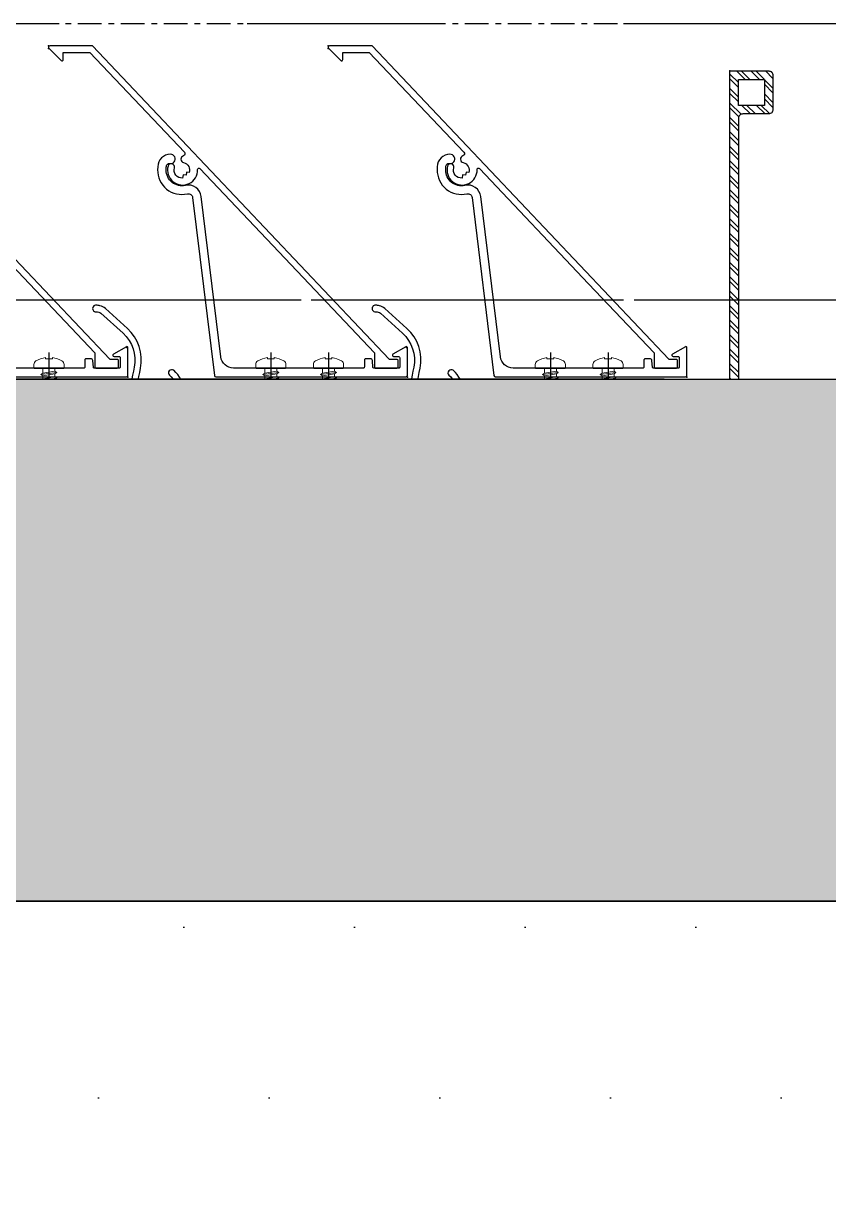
# Model space of a CAD drawing. Header units: millimetres. Extents: x -4391136 to -1798569, y -886572 to -291056.
# Drawn here: x -2457864.7 to -2457677.6, y -383485.6 to -383210.9 of the extents above; entities that cross this region are included whole.
import ezdxf
from ezdxf.enums import TextEntityAlignment as Align

# ---------------------------------------------------------------- set-up
doc = ezdxf.new("R2010")
doc.units = ezdxf.units.MM
for name, pattern in [('CENTER', [50.8, 31.75, -6.35, 6.35, -6.35]), ('HIDDEN', [0.375, 0.25, -0.125]), ('TA_GL_000.70000', [1.925, 0.7, -0.175, 0.175, -0.175, 0.7]), ('Xref-C-1-PP17-AR-2214-01-B$0$DPA_Grid _ Level 100', [10, 5.5, -1.6, 1.3, -1.6]), ('Xref-C-1-PP17-AR-2214-01-B$0$Hidden', [7.1438, 4.7625, -2.3813])]:
    doc.linetypes.add(name, pattern=pattern)
for name, color, linetype, plot in [('000 - 0_HIDE_OBJ_FRAMING_DEF_DIMS', 250, 'Continuous', False), ('010 - ASPG_EXTR_DEF_SUB', 250, 'Continuous', False), ('010 - ASPG_FASTERN_DEF_SUB', 250, 'Continuous', False), ('010 - ASPG_FRAMING_DEF_SUB', 250, 'Continuous', False)]:
    doc.layers.add(name, color=color, linetype=linetype, plot=plot)
for name, color, linetype in [('000 - 0_SYM_DWG_GRID-BUBBLE_MAIN_COLOR_1', 1, 'Continuous'), ('000 - 0_SYM_DWG_GRIDLINE_MAIN_COLOR_251', 251, 'Continuous'), ('000 - CONCRETE_COL_HATCH_', 251, 'Continuous'), ('000 - EXISTING_COLUMN_CUT_COLOR_5', 5, 'Continuous'), ('000 - EXISTING_CONCRETE_CUT_COLOR_5', 5, 'Continuous'), ('000 - GRID', 251, 'CENTER'), ('000 - STRUCTURE_STEEL_ACCESORIES_MAIN_COLOR_2', 1, 'Continuous'), ('000 - STRUCTURE_STEEL_ACCESORIES_WIPEOUT_', 250, 'Continuous'), ('010 - ASPG_ACCESSORIES_HATCH_', 251, 'Continuous'), ('010 - ASPG_ACCESSORIES_MAIN_COLOR_1', 1, 'Continuous'), ('010 - ASPG_ACCESSORIES_SUB_COLOR_1', 2, 'Continuous'), ('010 - ASPG_ACCESSORIES_SUB_COLOR_2', 2, 'Continuous'), ('010 - ASPG_ACCESSORIES_SYMBOL_', 251, 'Continuous'), ('010 - ASPG_ACCESSORIES_WIPEOUT_', 250, 'Continuous'), ('010 - ASPG_EXTR_MAIN_COLOR_2', 2, 'Continuous'), ('010 - ASPG_FASTERN_HIDDEN_', 251, 'Continuous'), ('010 - ASPG_FASTERN_MAIN_COLOR_1', 1, 'Continuous'), ('010 - ASPG_FASTERN_SUB_COLOR_2', 2, 'Continuous'), ('010 - ASPG_FLASHING_HATCH_', 251, 'Continuous'), ('010 - ASPG_FLASHING_MAIN_COLOR_2', 2, 'Continuous'), ('010 - ASPG_FLASHING_MAIN_COLOR_4', 4, 'Continuous'), ('010 - ASPG_FLASHING_WIPEOUT_', 250, 'Continuous'), ('010 - ASPG_FRAMING_CUT_COLOR_4', 4, 'Continuous'), ('010 - ASPG_FRAMING_HATCH_', 251, 'Continuous'), ('010 - ASPG_FRAMING_MAIN_COLOR_2', 2, 'Continuous'), ('010 - ASPG_FRAMING_SUB_COLOR_2', 2, 'Continuous'), ('010 - ASPG_FRAMING_WIPEOUT_', 250, 'Continuous'), ('_PP-Dim', 1, 'Continuous'), ('BOLT & SCREW', 251, 'Continuous'), ('Center Line', 1, 'CENTER'), ('Xref-C-1-PP17-AR-2214-01-B$0$A-COLS', 251, 'Continuous'), ('Xref-C-1-PP17-AR-2214-01-B$0$A-COLS-E', 251, 'Continuous'), ('Xref-C-1-PP17-AR-2214-01-B$0$A-DETL-MBND', 251, 'Xref-C-1-PP17-AR-2214-01-B$0$Hidden'), ('Xref-C-1-PP17-AR-2214-01-B$0$A-GLAZ-CURT', 251, 'Continuous'), ('Xref-C-1-PP17-AR-2214-01-B$0$A-ROOF-OTLN', 251, 'Continuous')]:
    doc.layers.add(name, color=color, linetype=linetype)
doc.layers.add('12-GRID', color=1, linetype='CENTER', lineweight=13)
doc.layers.add('SCREW', color=8, linetype='Continuous', lineweight=5)
doc.styles.add('Arial', font='arial.ttf', dxfattribs={"height": 1500})
doc.styles.add('TA', font='', dxfattribs={"height": 4.5})
doc.styles.get('TA').set_extended_font_data('Cordia New')
pattern_1 = [(45, (68845973.911, -106253.634), (-4.0411152545, 4.0411152545), []), (45, (68845976.6053, -106253.634), (-4.0411152545, 4.0411152545), [])]

# ---------------------------------------------------------------- blocks, each defined once
blk = doc.blocks.new('*U1277')
at = {"layer": '000 - 0_SYM_DWG_GRIDLINE_MAIN_COLOR_251', "color": 0, "linetype": 'ByBlock', "ltscale": 5}
blk.add_line((30, 0), (-560.5, 0), dxfattribs=at)
at = {"style": 'TA', "flags": 1}
blk.add_attdef('LOCATION', (6, -6), '', height=4.5, rotation=270, dxfattribs=at)
at = {"layer": '000 - 0_SYM_DWG_GRID-BUBBLE_MAIN_COLOR_1', "style": 'Arial'}
blk.add_attdef('GRID-HEAD', text='', height=4, rotation=180, dxfattribs=at).set_placement((73.75, 0), align=Align.MIDDLE_CENTER)
blk = doc.blocks.new('W-1-PP17-ENT2_REV00_20260526-152343_LOPF_MAIN_DIMS')
at = {"layer": '000 - GRID', "linetype": 'TA_GL_000.70000', "xscale": 50.00000000000036, "yscale": 50.00000000000036, "zscale": 50.00000000000036, "rotation": 180}
blk.add_blockref('*U1277', (-26525, 0), dxfattribs=at)
blk = doc.blocks.new('Xref-C-1-PP17-AR-2214-01-B$0$DPA-AR_Rectangular - 300x600-29835788-ENTRANCE 2 - LOWER ROOF FLOOR PLAN01-flat-1')
at = {"layer": 'Xref-C-1-PP17-AR-2214-01-B$0$A-COLS-E', "lineweight": 9}
h = blk.add_hatch(dxfattribs=at)
h.set_pattern_fill('ACET-2D-FP_32', color=256, style=0, pattern_type=2)
h.set_pattern_definition([(50, (2739792.75, 507048.95), (-459.03375, 385.17505), [76.2, -838.2]), (355, (2739792.75, 507048.95), (65.28253, 746.1827), [60.96, -670.56]), (100.451, (2739853.5, 507043.6), (-693.383, -127.89768), [64.76, -712.36]), (46.184, (2739792.75, 507252.15), (-648.5725, 622.30642), [114.3, -1257.3]), (96.636, (2739883.1, 507238.1), (-1050.5343, -122.21992), [97.14, -1068.54]), (351.184, (2739792.7, 507252.1), (172.19714, 1110.27497), [91.44, -1005.84]), (21, (2739894.35, 507201.35), (-214.74339, 559.42566), [76.2, -838.2]), (326, (2739894.35, 507201.35), (418.85394, 620.9765), [60.96, -670.56]), (71.451, (2739944.9, 507167.26), (-668.45247, 224.29692), [64.76, -712.36]), (37.5, (2739792.75, 507048.95), (-158.769242, 206.912105), [33.528, -628.904, 33.528, -1320.292]), (37.5, (2739792.75, 507048.95), (-158.769242, 206.912105), [-695.96, -647.192, 33.528, -639.572]), (7.5, (2739792.75, 507048.95), (-47.303606, 359.30656), [33.528, -354.584, 33.528, -870.204]), (7.5, (2739792.75, 507048.95), (-47.303606, 359.30656), [-421.64, -613.664, 33.528, -223.012]), (327.5, (2739566.18, 507048.95), (146.191164, 229.474162), [33.528, -220.472, 33.528, -1810.512]), (327.5, (2739566.18, 507048.95), (146.191164, 229.474162), [-287.528, -758.952, 33.528, -1018.032]), (317.5, (2739464.6, 507048.95), (321.09789, 350.41686), [33.528, -296.672, 33.528, -1239.52]), (317.5, (2739464.6, 507048.95), (321.09789, 350.41686), [-363.728, -492.76, 33.528, -713.232])])
h.paths.add_polyline_path([(-146.07, -300), (10.46, -300), (150, -300), (150, 300), (-150, 300), (-150, -300)])
at = {"layer": 'Xref-C-1-PP17-AR-2214-01-B$0$A-COLS'}
for p, q in [((-150, 300), (-150, -300)), ((-150, -300), (150, -300))]:
    blk.add_line(p, q, dxfattribs=at)
blk = doc.blocks.new('Xref-C-1-PP17-AR-2214-01-B$0$DPA_Curved type A - Curved Type A-V75-ENTRANCE 2 - LOWER ROOF FLOOR PLAN01-flat-1')
at = {"layer": 'Xref-C-1-PP17-AR-2214-01-B$0$A-GLAZ-CURT'}
for p, q in [((0, -750), (0, 750)), ((0, 750), (0, -750))]:
    blk.add_line(p, q, dxfattribs=at)
blk = doc.blocks.new('*U2738')
at = {"layer": '000 - CONCRETE_COL_HATCH_'}
h = blk.add_hatch(dxfattribs=at)
h.set_pattern_fill('AR-CONC', color=256, scale=0.5)
h.set_pattern_definition([(50, (0, 0), (3.5863, -0.31376), [0.375, -4.125]), (355, (0, 0), (-0.693757, 3.76096), [0.3, -3.3]), (100.4514, (0.299, -0.026), (2.892544, 3.4472), [0.3187, -3.50571]), (46.1842, (0, 1), (5.336207, -0.827596), [0.5625, -6.1875]), (96.6356, (0.4447, 0.931), (4.67331, 4.87059), [0.47805, -5.25857]), (351.1842, (0, 1), (4.67331, 4.87059), [0.45, -4.95]), (21, (0.5, 0.75), (2.984535, -2.013094), [0.375, -4.125]), (326, (0.5, 0.75), (1.216577, 3.62575), [0.3, -3.3]), (71.4514, (0.7487, 0.5822), (4.201112, 1.612656), [0.3187, -3.50571]), (37.5, (0, 0), (0.0607993, 1.6644693), [0, -3.26, 0, -3.35, 0, -3.3125]), (7.5, (0, 0), (1.315348, 1.972059), [0, -1.91, 0, -3.185, 0, -1.2625]), (327.5, (-1.115, 0), (2.669112, -0.1127744), [0, -1.25, 0, -3.9, 0, -5.175]), (317.5, (-1.615, 0), (2.915931, 0.500525), [0, -1.625, 0, -2.59, 0, -3.675])])
h.paths.add_polyline_path([(-300, -150), (300, -150), (300, 150), (-300, 150)])
at = {"layer": '000 - EXISTING_COLUMN_CUT_COLOR_5'}
blk.add_lwpolyline([(-300, -150), (300, -150), (300, 150), (-300, 150)], close=True, dxfattribs=at)
blk = doc.blocks.new('W-1-PP17-ENT2_REV00_20260526-152612_EX_LOPF-1')
at = {"layer": '000 - 0_HIDE_OBJ_FRAMING_DEF_DIMS', "linetype": 'Xref-C-1-PP17-AR-2214-01-B$0$DPA_Grid _ Level 100'}
blk.add_line((-29475.62, 0), (7016, 0), dxfattribs=at)
at = {"layer": 'Xref-C-1-PP17-AR-2214-01-B$0$A-DETL-MBND'}
blk.add_line((-13435, -200), (970, -200), dxfattribs=at)
at = {"layer": 'Xref-C-1-PP17-AR-2214-01-B$0$A-ROOF-OTLN'}
for p, q in [((-10716.37, -64.24), (-10643.74, -64.24)), ((-10641.37, -64.24), (-10568.74, -64.24)), ((-10566.25, -64.24), (-10493.74, -64.24))]:
    blk.add_line(p, q, dxfattribs=at)
at = {"rotation": 270}
for name, p in [('Xref-C-1-PP17-AR-2214-01-B$0$DPA_Curved type A - Curved Type A-V75-ENTRANCE 2 - LOWER ROOF FLOOR PLAN01-flat-1', (-11185, -200)), ('Xref-C-1-PP17-AR-2214-01-B$0$DPA-AR_Rectangular - 300x600-29835788-ENTRANCE 2 - LOWER ROOF FLOOR PLAN01-flat-1', (-10400, -350))]:
    blk.add_blockref(name, p, dxfattribs=at)
at = {"layer": '000 - EXISTING_CONCRETE_CUT_COLOR_5'}
blk.add_blockref('*U2738', (-10400, -350), dxfattribs=at)
blk = doc.blocks.new('*U3395')
at = {"layer": '12-GRID', "color": 8, "linetype": 'CENTER'}
for p, q in [((0, -6.2), (0, 2.2)), ((-4.2, -2), (4.2, -2))]:
    blk.add_line(p, q, dxfattribs=at)
at = {"layer": 'BOLT & SCREW'}
for p, q in [((-0.55, -1.77), (-1.77, -1.56)), ((-0.55, -2.23), (-1.77, -2.44)), ((-0.46, -1.77), (-0.88, -1.56)), ((-0.46, -2.23), (-0.88, -2.44)), ((-0.23, -1.45), (-0.44, -0.23)), ((-0.23, -1.54), (-0.44, -1.12)), ((-0.23, -2.46), (-0.44, -2.88)), ((-0.23, -2.55), (-0.44, -3.77)), ((0.23, -1.45), (0.44, -0.23)), ((0.23, -1.54), (0.44, -1.12)), ((0.44, -2.88), (0.23, -2.46)), ((0.23, -2.55), (0.44, -3.77)), ((0.46, -1.77), (0.88, -1.56)), ((0.46, -2.23), (0.88, -2.44)), ((0.55, -1.77), (1.77, -1.56)), ((0.55, -2.23), (1.77, -2.44))]:
    blk.add_line(p, q, dxfattribs=at)
for points in [[(-1.77, -1.56), (-0.88, -1.56, 0.414214), (-0.44, -1.12), (-0.44, -0.23), (0.44, -0.23), (0.44, -1.12, 0.414214), (0.88, -1.56), (1.77, -1.56), (1.77, -2.44), (0.88, -2.44, 0.414214), (0.44, -2.88), (0.44, -3.77), (-0.44, -3.77), (-0.44, -2.88, 0.414214), (-0.88, -2.44), (-1.77, -2.44)], [(0.23, -2.46, -0.414214), (0.46, -2.23), (0.55, -2.23), (0.55, -1.77), (0.46, -1.77, -0.414214), (0.23, -1.54), (0.23, -1.45), (-0.23, -1.45), (-0.23, -1.54, -0.414214), (-0.46, -1.77), (-0.55, -1.77), (-0.55, -2.23), (-0.46, -2.23, -0.414214), (-0.23, -2.46), (-0.23, -2.55), (0.23, -2.55)]]:
    blk.add_lwpolyline(points, format="xyb", close=True, dxfattribs=at)
blk.add_circle((0, -2), 3.5, dxfattribs=at)
blk = doc.blocks.new('000_ASPG_TYP_FILES_20260218-010703_FRAME_EXTR_')
at = {"layer": '010 - ASPG_FRAMING_HATCH_'}
h = blk.add_hatch(dxfattribs=at)
h.set_pattern_fill('ANSI32', color=256, scale=0.1, angle=180)
edge = h.paths.add_edge_path()
edge.add_line((2, 16), (2, 2))
edge.add_line((2, 2), (39.7, 2))
edge.add_arc((39.7, 1.7), 0.3, 0, 90, ccw=False)
edge.add_line((40, 1.7), (40, 0.3))
edge.add_arc((39.7, 0.3), 0.3, -90, 0, ccw=False)
edge.add_line((39.7, 0), (0.3, 0))
edge.add_arc((0.3, 0.3), 0.3, 180, 270, ccw=False)
edge.add_line((0, 0.3), (0, 17.7))
edge.add_arc((0.3, 17.7), 0.3, 90, 180, ccw=False)
edge.add_line((0.3, 18), (22.56, 18))
edge.add_arc((22.56, 18.5), 0.5, 270, 380.2095)
edge.add_arc((26.17, 19.83), 3.35, 182.0638, 200.2095, ccw=False)
edge.add_arc((23.58, 19.74), 0.76, 2.0638, 182.0638, ccw=False)
edge.add_arc((26.17, 19.83), 1.83, 182.0638, 447.9362)
edge.add_arc((26.26, 22.42), 0.76, 87.9362, 267.9362, ccw=False)
edge.add_arc((26.17, 19.83), 3.35, 69.7905, 87.9362, ccw=False)
edge.add_arc((27.5, 23.44), 0.5, 249.7905, 360)
edge.add_line((28, 23.44), (28, 26.68))
edge.add_line((28, 26.68), (28.5, 27.18))
edge.add_line((28.5, 27.18), (28, 27.68))
edge.add_line((28, 27.68), (28, 38.62))
edge.add_line((28, 38.62), (28.5, 39.12))
edge.add_line((28.5, 39.12), (28, 39.62))
edge.add_line((28, 39.62), (28, 42.86))
edge.add_arc((27.5, 42.86), 0.5, 0, 110.2095)
edge.add_arc((26.17, 46.47), 3.35, 272.0638, 290.2095, ccw=False)
edge.add_arc((26.26, 43.88), 0.76, 92.0638, 272.0638, ccw=False)
edge.add_arc((26.17, 46.47), 1.83, 272.0638, 537.9362)
edge.add_arc((23.58, 46.56), 0.76, 177.9362, 357.9362, ccw=False)
edge.add_arc((26.17, 46.47), 3.35, 159.7905, 177.9362, ccw=False)
edge.add_arc((22.56, 47.8), 0.5, 339.7905, 450)
edge.add_line((22.56, 48.3), (0.3, 48.3))
edge.add_arc((0.3, 48.6), 0.3, 180, 270, ccw=False)
edge.add_line((0, 48.6), (0, 60))
edge.add_arc((0.3, 60), 0.3, 90, 180, ccw=False)
edge.add_line((0.3, 60.3), (5, 60.3))
edge.add_line((5, 60.3), (5, 65))
edge.add_arc((5.3, 65), 0.3, 90, 180, ccw=False)
edge.add_line((5.3, 65.3), (30, 65.3))
edge.add_line((30, 65.3), (30, 63.6))
edge.add_arc((29.7, 63.6), 0.3, -90, 0, ccw=False)
edge.add_line((29.7, 63.3), (7.3, 63.3))
edge.add_arc((7.3, 63), 0.3, 90, 180)
edge.add_line((7, 63), (7, 58.3))
edge.add_line((7, 58.3), (2.3, 58.3))
edge.add_arc((2.3, 58), 0.3, 90, 180)
edge.add_line((2, 58), (2, 50.6))
edge.add_arc((2.3, 50.6), 0.3, 180, 270)
edge.add_line((2.3, 50.3), (29.7, 50.3))
edge.add_arc((29.7, 50), 0.3, 0, 90, ccw=False)
edge.add_line((30, 50), (30, 26.68))
edge.add_line((30, 26.68), (30, 16.3))
edge.add_arc((29.7, 16.3), 0.3, -90, 0, ccw=False)
edge.add_line((29.7, 16), (2, 16))
at = {"layer": '010 - ASPG_FRAMING_CUT_COLOR_4'}
blk.add_lwpolyline([(2, 16), (2, 2), (39.7, 2, -0.414214), (40, 1.7), (40, 0.3, -0.414214), (39.7, 0), (0.3, 0, -0.414214), (0, 0.3), (0, 17.7, -0.414214), (0.3, 18), (22.56, 18, 0.52173), (23.03, 18.67, -0.079342), (22.82, 19.71, -1), (24.34, 19.76, 2.296346), (26.24, 21.66, -1), (26.29, 23.18, -0.079342), (27.33, 22.97, 0.52173), (28, 23.44), (28, 26.68), (28.5, 27.18), (28, 27.68), (28, 38.62), (28.5, 39.12), (28, 39.62), (28, 42.86, 0.52173), (27.33, 43.33, -0.079342), (26.29, 43.12, -1), (26.24, 44.64, 2.296346), (24.34, 46.54, -1), (22.82, 46.59, -0.079342), (23.03, 47.63, 0.52173), (22.56, 48.3), (0.3, 48.3, -0.414214), (0, 48.6), (0, 60, -0.414214), (0.3, 60.3), (5, 60.3), (5, 65, -0.414214), (5.3, 65.3), (30, 65.3), (30, 63.6, -0.414214), (29.7, 63.3), (7.3, 63.3, 0.414214), (7, 63), (7, 58.3), (2.3, 58.3, 0.414214), (2, 58), (2, 50.6, 0.414214), (2.3, 50.3), (29.7, 50.3, -0.414214), (30, 50), (30, 26.68), (30, 16.3, -0.414214), (29.7, 16)], format="xyb", close=True, dxfattribs=at)
for p in [(26.17, 48.47), (26.17, 21.83)]:
    blk.add_blockref('*U3395', p)
blk = doc.blocks.new('000_ASPG_TYP_FILES_FRAMING_EXTR_BREAKLINE_TYPE_2')
at = {"layer": '010 - ASPG_FRAMING_HATCH_', "transparency": 33554585}
h = blk.add_hatch(dxfattribs=at)
h.set_pattern_fill('ANSI32', color=256, scale=0.25)
h.paths.add_polyline_path([(131, 91, 0.414214), (132, 90), (140, 90, 0.414214), (141, 91), (141, 100), (2, 100), (2, 125), (0, 125), (0, 99, 0.414214), (1, 98), (63, 98, -0.414214), (64, 97), (64, 3, -0.414214), (63, 2), (0, 2), (0, 0), (141, 0), (141, 9, 0.414214), (140, 10), (132, 10, 0.414214), (131, 9), (131, 3, -0.414214), (130, 2), (67, 2, -0.414214), (66, 3), (66, 97, -0.414214), (67, 98), (130, 98, -0.414214), (131, 97)])
h.paths.add_polyline_path([(133, 92), (133, 98), (139, 98), (139, 92)], flags=16)
h.paths.add_polyline_path([(133, 8), (139, 8), (139, 2), (133, 2)], flags=16)
at = {"layer": '010 - ASPG_FRAMING_HATCH_'}
h = blk.add_hatch(dxfattribs=at)
h.set_pattern_fill('ANSI37', color=256, scale=0.595498, angle=-90)
h.set_pattern_definition([(315, (1257419.4929, -519971.6224), (1.3369313545, 1.3369313545), []), (45, (1257419.4929, -519971.6224), (-1.3369313545, 1.3369313545), [])])
edge = h.paths.add_edge_path()
edge.add_ellipse((57.77, 105), major_axis=(0, -5), ratio=0.644482, start_angle=0, end_angle=180)
edge.add_line((57.77, 110), (62, 110))
edge.add_arc((62, 110.3), 0.3, -90, 0)
edge.add_line((62.3, 110.3), (62.3, 111))
edge.add_line((62.3, 111), (61.8, 111.5))
edge.add_line((61.8, 111.5), (62.3, 112))
edge.add_line((62.3, 112), (61.8, 112.5))
edge.add_line((61.8, 112.5), (62.3, 113))
edge.add_line((62.3, 113), (61.8, 113.5))
edge.add_line((61.8, 113.5), (62.3, 114))
edge.add_line((62.3, 114), (62.3, 115))
edge.add_line((62.3, 115), (63.3, 115))
edge.add_line((63.3, 115), (63.8, 115.5))
edge.add_line((63.8, 115.5), (64.3, 115))
edge.add_line((64.3, 115), (64.8, 115.5))
edge.add_line((64.8, 115.5), (65.3, 115))
edge.add_line((65.3, 115), (65.8, 115.5))
edge.add_line((65.8, 115.5), (66.3, 115))
edge.add_line((66.3, 115), (67, 115))
edge.add_arc((67, 115.3), 0.3, -90, 0)
edge.add_line((67.3, 115.3), (67.3, 110))
edge.add_arc((77.2, 105), 11.09, 153.2037, 206.7963)
edge.add_line((67.3, 100), (57.77, 100))
h = blk.add_hatch(dxfattribs=at)
h.set_pattern_fill('ANSI37', color=256, scale=0.595498, angle=-90)
h.set_pattern_definition([(315, (1257419.1929, -519973.9224), (1.3369313545, 1.3369313545), []), (45, (1257419.1929, -519973.9224), (-1.3369313545, 1.3369313545), [])])
edge = h.paths.add_edge_path()
edge.add_ellipse((11.53, 105), major_axis=(0, -5), ratio=0.644482, start_angle=180, end_angle=360, ccw=False)
edge.add_line((11.53, 110), (2, 110))
edge.add_arc((-7.9, 105), 11.09, -26.7963, 26.7963, ccw=False)
edge.add_line((2, 100), (11.53, 100))
h = blk.add_hatch(dxfattribs=at)
h.set_pattern_fill('HONEY', color=256, scale=0.238199, angle=-90)
h.set_pattern_definition([(270, (1257419.4425, -519993.9224), (0.65495992507, -1.1344238721), [0.7562825814, -1.5125651628]), (30, (1257419.4425, -519993.9224), (0.65495992936, 1.1344238696), [0.7562825814, -1.5125651628]), (330, (1257419.4425, -519993.9224), (1.30991985442, -2.48e-09), [-1.5125651628, 0.7562825814])])
edge = h.paths.add_edge_path()
edge.add_ellipse((11.78, 105), major_axis=(0, -5), ratio=0.644482, start_angle=0, end_angle=360, ccw=False)
h = blk.add_hatch(dxfattribs=at)
h.set_pattern_fill('HONEY', color=256, scale=0.238199, angle=-90)
h.set_pattern_definition([(270, (1257419.24324, -519991.6224), (0.65495992507, -1.1344238721), [0.7562825814, -1.5125651628]), (30, (1257419.24324, -519991.6224), (0.65495992936, 1.1344238696), [0.7562825814, -1.5125651628]), (330, (1257419.24324, -519991.6224), (1.30991985442, -2.48e-09), [-1.5125651628, 0.7562825814])])
edge = h.paths.add_edge_path()
edge.add_ellipse((57.52, 105), major_axis=(0, -5), ratio=0.644482, start_angle=0, end_angle=360)
blk.add_point((141, 100))
at = {"layer": '010 - ASPG_FRAMING_CUT_COLOR_4'}
blk.add_lwpolyline([(0, 0), (0, 2), (63, 2, 0.414214), (64, 3), (64, 97, 0.414214), (63, 98), (1, 98, -0.414214), (0, 99), (0, 125), (2, 125), (2, 100), (141, 100), (141, 91, -0.414214), (140, 90), (132, 90, -0.414214), (131, 91), (131, 97, 0.414214), (130, 98), (67, 98, 0.414214), (66, 97), (66, 3, 0.414214), (67, 2), (130, 2, 0.414214), (131, 3), (131, 9, -0.414214), (132, 10), (140, 10, -0.414214), (141, 9), (141, 0)], format="xyb", close=True, dxfattribs=at)
for points in [[(139, 98), (139, 92), (133, 92), (133, 98)], [(139, 2), (139, 8), (133, 8), (133, 2)]]:
    blk.add_lwpolyline(points, close=True, dxfattribs=at)
at = {"layer": '010 - ASPG_FRAMING_DEF_SUB', "transparency": 33554457}
blk.add_line((0, 50), (141, 50), dxfattribs=at)
for points in [[(54.3, 100), (67.3, 100), (67.3, 115.5), (54.3, 115.5)], [(2, 100), (15, 100), (15, 110), (2, 110)]]:
    blk.add_lwpolyline(points, close=True, dxfattribs=at)
at = {"layer": '010 - ASPG_FRAMING_SUB_COLOR_2'}
for points in [[(57.52, 100), (67.3, 100, -0.238199), (67.3, 110), (67.3, 115.3, -0.414214), (67, 115), (66.3, 115), (65.8, 115.5), (65.3, 115), (64.8, 115.5), (64.3, 115), (63.8, 115.5), (63.3, 115), (62.3, 115), (62.3, 114), (61.8, 113.5), (62.3, 113), (61.8, 112.5), (62.3, 112), (61.8, 111.5), (62.3, 111), (62.3, 110.3, -0.414214), (62, 110), (57.52, 110)], [(11.78, 100), (2, 100, 0.238199), (2, 110), (11.78, 110)]]:
    blk.add_lwpolyline(points, format="xyb", dxfattribs=at)
at = {"layer": '010 - ASPG_FRAMING_SUB_COLOR_2', "extrusion": (0, 0, -1)}
blk.add_ellipse((11.78, 105), major_axis=(0, -5), ratio=0.644482, dxfattribs=at)
at = {"layer": '010 - ASPG_FRAMING_SUB_COLOR_2'}
blk.add_ellipse((57.52, 105), major_axis=(0, -5), ratio=0.644482, dxfattribs=at)
blk = doc.blocks.new('PZG35-9D5')
at = {"layer": 'Center Line'}
blk.add_line((0, 3.73), (0, -10.53), dxfattribs=at)
at = {"layer": 'SCREW', "color": 8}
for p, q in [((-1.4, 0), (-1.4, -1.09)), ((1.4, 0), (1.4, -0.59)), ((-1.85, -1.4), (1.85, -0.9)), ((-1.85, -1.4), (-1.4, -1.09)), ((-1.85, -1.4), (-1.4, -1.71)), ((-1.85, -2.7), (1.85, -2.2)), ((-1.85, -2.7), (-1.4, -2.39)), ((-1.85, -2.7), (-1.4, -3.01)), ((-1.4, -1.09), (1.4, -0.59)), ((-1.4, -1.71), (1.4, -1.21)), ((-1.4, -1.71), (-1.4, -2.39)), ((-1.4, -2.39), (1.4, -1.89)), ((-1.4, -3.01), (1.4, -2.51)), ((1.85, -0.9), (1.4, -0.59)), ((1.85, -0.9), (1.4, -1.21)), ((1.4, -1.21), (1.4, -1.89)), ((1.85, -2.2), (1.4, -1.89)), ((1.85, -2.2), (1.4, -2.51)), ((1.4, -2.51), (1.4, -3.19)), ((-1.85, -4), (-1.4, -3.69)), ((-1.85, -4), (-0.99, -3.88)), ((-1.85, -4), (-1.4, -4.31)), ((-1.4, -3.01), (-1.4, -3.69)), ((-1.4, -3.69), (-0.84, -3.59)), ((-1.4, -4.31), (-1.18, -4.27)), ((-1.4, -4.31), (-1.4, -8.1)), ((0.56, -3.34), (1.4, -3.19)), ((0.71, -3.65), (1.85, -3.5)), ((0.71, -3.93), (1.4, -3.81)), ((0.71, -4.61), (1.4, -4.49)), ((0.71, -4.95), (1.85, -4.8)), ((0.71, -5.23), (1.4, -5.11)), ((1.85, -3.5), (1.4, -3.19)), ((1.85, -3.5), (1.4, -3.81)), ((1.4, -3.81), (1.4, -4.49)), ((1.85, -4.8), (1.4, -4.49)), ((1.85, -4.8), (1.4, -5.11)), ((1.4, -5.11), (1.4, -8.1)), ((0, -9.5), (-1.4, -8.1)), ((0, -9.5), (1.4, -8.1))]:
    blk.add_line(p, q, dxfattribs=at)
blk.add_lwpolyline([(0, -9.5), (0.71, -5.23), (0.71, -3.6, 0.417657), (0.41, -3.3, 0.108102), (-0.84, -3.59), (-1.4, -4.7)], format="xyb", dxfattribs=at)
blk = doc.blocks.new('*U3396')
at = {"layer": 'SCREW', "color": 6}
blk.add_lwpolyline([(3.03, 1.78, 0.09906), (0.8, 2.55), (0.8, 2.27), (-0.8, 2.27), (-0.8, 2.55, 0.09906), (-3.03, 1.78, 0.266588), (-3.5, 0.96), (-3.5, 0.2, 0.414214), (-3.3, 0), (3.3, 0, 0.414214), (3.5, 0.2), (3.5, 0.96, 0.266588)], format="xyb", close=True, dxfattribs=at)
at = {"layer": 'SCREW'}
blk.add_blockref('PZG35-9D5', (0, 0), dxfattribs=at)
blk = doc.blocks.new('*U3399')
blk.add_point((0, 0))
at = {"layer": '010 - ASPG_ACCESSORIES_MAIN_COLOR_1'}
blk.add_lwpolyline([(-39.7, -0.6, 0.414214), (-40, -0.9), (-40, -7.37, 0.57735), (-39.65, -7.57), (-36.64, -5.83, 0.767327), (-36.79, -5.3), (-37.9, -5.3, -0.414214), (-38.2, -5), (-38.2, -2.8, -0.414214), (-38, -2.6), (-32.18, -2.6, -0.388879), (-31.98, -2.78), (-31.85, -4.34, 0.388879), (-31.35, -4.8), (-30.3, -4.8, 0.414214), (-30, -4.5), (-30, -2.9, -0.414214), (-29.7, -2.6), (0.41, -2.6, -0.378969), (3.39, -5.24), (7.95, -42.52, 0.446593), (11.62, -45.08, -0.489802), (16.08, -48.68), (16.06, -49.36, -0.18248), (15.8, -50.02, -0.267949), (15.33, -50.17, 1.122115), (15.1, -52.34, 0.405004), (18.06, -49.4), (18.08, -48.72, 0.489805), (11.16, -43.13, -0.446597), (9.94, -42.28), (4.87, -0.85, 0.364176), (4.57, -0.6)], format="xyb", close=True, dxfattribs=at)
at = {"layer": '010 - ASPG_EXTR_DEF_SUB'}
for p in [(-40, -0.5), (43.44, -76.9), (43.44, -77.5)]:
    blk.add_point(p, dxfattribs=at)
at = {"layer": '010 - ASPG_EXTR_MAIN_COLOR_2'}
blk.add_lwpolyline([(11.37, -48.15), (11.47, -47.44), (12.18, -47.56), (12.29, -46.79, -0.535538), (14.19, -49.17, 0.991572), (15.66, -49.58, 1.157025), (8.79, -48.77, -0.688558), (8.27, -48.99), (-17.14, -22.17), (-32.34, -6.13), (-32.34, -2.9, 0.414312), (-32.64, -2.6), (-37.54, -2.6, 0.414116), (-37.84, -2.9), (-37.84, -4.3, 0.414214), (-37.54, -4.6), (-35.99, -4.6, -0.205895), (-35.77, -4.69), (33.23, -77.5), (43.14, -77.5, 0.668179), (43.36, -76.99), (40.52, -74.15, 0.668179), (40.01, -74.36), (40.01, -76), (33.87, -76), (11.86, -52.78, -0.558354), (12.08, -51.95, 0.766275), (12.04, -50.39, -0.438583), (10.71, -48.05)], format="xyb", close=True, dxfattribs=at)
at = {"layer": 'SCREW', "rotation": 180}
for p in [(-21.65, -2.5), (-8.24, -2.5)]:
    blk.add_blockref('*U3396', p, dxfattribs=at)
blk = doc.blocks.new('*U2779')
blk.add_wipeout([(1385, 4), (60, 4), (60, 69.3), (1385, 69.3)]).dxf.layer = '010 - ASPG_FRAMING_WIPEOUT_'
at = {"layer": '010 - ASPG_FRAMING_MAIN_COLOR_2'}
blk.add_lwpolyline([(1355, 69.3), (90, 69.3), (90, 6), (1355, 6)], close=True, dxfattribs=at)
at = {"layer": '010 - ASPG_FRAMING_SUB_COLOR_2'}
for points in [[(1385, 4), (60, 4), (60, 69.3), (1385, 69.3)], [(60, 2), (60, 4), (1385, 4), (1385, 2)]]:
    blk.add_lwpolyline(points, close=True, dxfattribs=at)
at = {"color": 1, "rotation": 180}
for p in [(1215, 69.3), (1280, 69.3), (1345, 69.3)]:
    blk.add_blockref('*U3399', p, dxfattribs=at)
at = {"rotation": 89.99999999999999}
blk.add_blockref('000_ASPG_TYP_FILES_FRAMING_EXTR_BREAKLINE_TYPE_2', (1495, 0), dxfattribs=at)
at = {"xscale": -1}
blk.add_blockref('000_ASPG_TYP_FILES_20260218-010703_FRAME_EXTR_', (1385, 4), dxfattribs=at)
blk = doc.blocks.new('W-1-PP17-ENT2_REV00_20260528-225335_ASPG_UPPF')
blk.add_blockref('*U2779', (-11939, -152))
blk = doc.blocks.new('*U1976')
at = {"layer": '010 - ASPG_ACCESSORIES_SUB_COLOR_2'}
for p, q in [((-2.08, -1.55), (-2.08, 0)), ((2.08, -1.05), (2.08, 0)), ((-2.73, -1.9), (2.73, -1.4)), ((-2.73, -1.9), (-2.08, -1.55)), ((-2.73, -1.9), (-2.08, -2.25)), ((-2.08, -1.55), (2.08, -1.05)), ((-2.08, -2.25), (2.08, -1.75)), ((-2.08, -3.35), (-2.08, -2.25)), ((2.73, -1.4), (2.08, -1.05)), ((2.73, -1.4), (2.08, -1.75)), ((2.08, -2.85), (2.08, -1.75)), ((-2.73, -3.7), (2.73, -3.2)), ((-2.73, -3.7), (-2.08, -3.35)), ((-2.73, -3.7), (-2.08, -4.05)), ((-2.73, -5.5), (2.73, -5)), ((-2.73, -5.5), (2.73, -5)), ((-2.73, -5.5), (-2.08, -5.15)), ((-2.73, -5.5), (-2.08, -5.15)), ((-2.08, -3.35), (2.08, -2.85)), ((-2.08, -4.05), (2.08, -3.55)), ((-2.08, -5.15), (-2.08, -4.05)), ((-2.08, -5.15), (2.08, -4.65)), ((-2.08, -5.15), (2.08, -4.65)), ((-2.08, -5.85), (2.08, -5.35)), ((-2.08, -5.85), (2.08, -5.35)), ((2.73, -3.2), (2.08, -2.85)), ((2.73, -3.2), (2.08, -3.55)), ((2.08, -4.65), (2.08, -3.55)), ((2.73, -5), (2.08, -4.65)), ((2.73, -5), (2.08, -4.65)), ((2.73, -5), (2.08, -5.35)), ((2.73, -5), (2.08, -5.35)), ((2.08, -6.45), (2.08, -5.35)), ((2.08, -6.45), (2.08, -5.35)), ((-2.73, -5.5), (-2.08, -5.85)), ((-2.73, -5.5), (-2.08, -5.85)), ((-2.73, -7.3), (2.73, -6.8)), ((-2.73, -7.3), (-2.08, -6.95)), ((-2.73, -7.3), (-2.08, -7.65)), ((-2.08, -6.95), (-2.08, -5.85)), ((-2.08, -6.95), (-2.08, -5.85)), ((-2.08, -6.95), (2.08, -6.45)), ((-2.08, -7.65), (2.08, -7.15)), ((-2.08, -8.75), (-2.08, -7.65)), ((2.73, -6.8), (2.08, -6.45)), ((2.73, -6.8), (2.08, -7.15)), ((2.08, -8.25), (2.08, -7.15)), ((-2.73, -9.1), (-2.08, -8.75)), ((-2.73, -9.1), (-1.57, -8.98)), ((-2.73, -9.1), (-2.08, -9.45)), ((-2.73, -10.9), (-2.08, -10.55)), ((-2.73, -10.9), (-1.84, -10.81)), ((-2.73, -10.9), (-2.08, -11.25)), ((-2.08, -8.75), (-1.06, -8.61)), ((-2.08, -9.45), (-1.63, -9.39)), ((-2.08, -10.55), (-2.08, -9.45)), ((-2.08, -10.55), (-1.8, -10.51)), ((0.43, -8.44), (2.08, -8.25)), ((0.71, -8.78), (2.73, -8.6)), ((0.71, -9.1), (2.08, -8.95)), ((0.71, -10.21), (2.08, -10.05)), ((0.71, -10.58), (2.73, -10.4)), ((0.71, -10.9), (2.08, -10.75)), ((2.73, -8.6), (2.08, -8.25)), ((2.73, -8.6), (2.08, -8.95)), ((2.08, -10.05), (2.08, -8.95)), ((2.73, -10.4), (2.08, -10.05)), ((2.73, -10.4), (2.08, -10.75)), ((2.08, -10.75), (2.08, -15.6)), ((-2.08, -11.25), (-1.91, -11.23)), ((-2.08, -12.4), (-2.08, -11.25)), ((-2.08, -12.4), (-2.08, -15.6)), ((0, -17.2), (-2.08, -15.6)), ((0, -17.2), (2.08, -15.6))]:
    blk.add_line(p, q, dxfattribs=at)
blk.add_lwpolyline([(0, -17.2), (0.71, -11.46), (0.71, -8.74, 0.417657), (0.41, -8.44, 0.070993), (-1.53, -8.73), (-2.08, -12.4)], format="xyb", dxfattribs=at)
at = {"layer": '010 - ASPG_ACCESSORIES_SYMBOL_', "linetype": 'CENTER'}
blk.add_line((0, 6.14), (0, -18.2), dxfattribs=at)
at = {"layer": '010 - ASPG_FASTERN_MAIN_COLOR_1'}
for p, q in [((-4.17, 5.05), (-4.17, 1.2)), ((3.13, 5.45), (-3.13, 5.45)), ((-2.08, 5.05), (-2.08, 1.2)), ((2.08, 5.05), (2.08, 1.2)), ((4.17, 5.05), (4.17, 1.2)), ((-5.5, 0.55), (-5.5, 0)), ((5.5, 0), (-5.5, 0)), ((-5.2, 0.85), (-4.17, 1.2)), ((5.2, 0.85), (-5.2, 0.85)), ((4.17, 1.2), (-4.17, 1.2)), ((-2.58, 0.85), (-2.08, 1.2)), ((2.45, 0.85), (2.08, 1.2)), ((5.2, 0.85), (4.17, 1.2)), ((5.5, 0.55), (5.5, 0))]:
    blk.add_line(p, q, dxfattribs=at)
for centre, radius, start, end in [((-3.13, 3.89), 1.56, 48.0171, 131.9829), ((0, -0.18), 5.63, 68.2799, 111.7201), ((3.13, 3.89), 1.56, 48.0171, 131.9829), ((-5.2, 0.55), 0.3, 90, 180), ((5.2, 0.55), 0.3, 0, 90)]:
    blk.add_arc(centre, radius, start, end, dxfattribs=at)
blk = doc.blocks.new('G$C7D677D58')
at = {"layer": '010 - ASPG_FASTERN_MAIN_COLOR_1'}
h = blk.add_hatch(dxfattribs=at)
h.set_pattern_fill('ANSI35', color=256, scale=0.02, angle=280.6768, style=0)
h.set_pattern_definition([(145.676841, (67.453535, -13.0942606), (0.00281929957, 0.00412935224), []), (145.676841, (67.4500606, -13.0949156), (0.00281929957, 0.00412935224), [0.00625, -0.00125, 0, -0.00125])])
h.paths.add_polyline_path([(0.02989, 0.01545), (0.02447, 0.01545), (0.02447, 0.00055), (0.02989, 0.00055)])
at = {"layer": '010 - ASPG_FASTERN_DEF_SUB', "ltscale": 0.1}
blk.add_line((0.03829, 0.008), (0, 0.008, 0), dxfattribs=at)
at = {"layer": '010 - ASPG_FASTERN_MAIN_COLOR_1'}
for p, q in [((0.01247, 0.01493, 0), (0.00767, 0.01493, 0)), ((0.01327, 0, 0), (0.01327, 0.016, 0)), ((0.01327, 0.016, 0), (0.01447, 0.016, 0)), ((0.01447, 0.016, 0), (0.01447, 0, 0)), ((0.02989, 0), (0.02989, 0.016)), ((0.02989, 0.016), (0.03109, 0.016)), ((0.03109, 0.016), (0.03109, 0)), ((0.03109, 0.00107), (0.03109, 0.01493)), ((0.03589, 0.01493), (0.03109, 0.01493)), ((0.0024, 0.012, 0), (0.0016, 0.0112, 0)), ((0.0016, 0.0048, 0), (0.0016, 0.0112, 0)), ((0.00687, 0.0112, 0), (0.0016, 0.0112, 0)), ((0.00687, 0.012, 0), (0.0024, 0.012, 0)), ((0.00687, 0.0028, 0), (0.00687, 0.0132, 0)), ((0.01247, 0.01146, 0), (0.00767, 0.01146, 0)), ((0.01327, 0.0028, 0), (0.01327, 0.0132, 0)), ((0.03589, 0.01146), (0.03109, 0.01146)), ((0.03669, 0.0028), (0.03669, 0.0132)), ((0.00687, 0.0048, 0), (0.0016, 0.0048, 0)), ((0.0024, 0.004, 0), (0.0016, 0.0048, 0)), ((0.00687, 0.004, 0), (0.0024, 0.004, 0)), ((0.01247, 0.00454, 0), (0.00767, 0.00454, 0)), ((0.03589, 0.00454), (0.03109, 0.00454)), ((0.01247, 0.00107, 0), (0.00767, 0.00107, 0)), ((0.01447, 0, 0), (0.01327, 0, 0)), ((0.03109, 0), (0.02989, 0)), ((0.03589, 0.00107), (0.03109, 0.00107))]:
    blk.add_line(p, q, dxfattribs=at)
at = {"layer": '010 - ASPG_FASTERN_MAIN_COLOR_1', "elevation": 0}
for points in [[(0.00767, 0.01493, 0.46188), (0.00767, 0.01146, 0.23094), (0.00767, 0.00454, 0.46188), (0.00767, 0.00107)], [(0.01247, 0.01493, -0.46188), (0.01247, 0.01146, -0.23094), (0.01247, 0.00454, -0.46188), (0.01247, 0.00107)], [(0.03589, 0.01493, -0.46188), (0.03589, 0.01146, -0.23094), (0.03589, 0.00454, -0.46188), (0.03589, 0.00107)]]:
    blk.add_lwpolyline(points, format="xyb", dxfattribs=at)
at = {"layer": '010 - ASPG_FASTERN_MAIN_COLOR_1'}
blk.add_lwpolyline([(0.02989, 0.01545), (0.02447, 0.01545), (0.02447, 0.00055), (0.02989, 0.00055)], close=True, dxfattribs=at)
at = {"layer": '010 - ASPG_FASTERN_SUB_COLOR_2', "linetype": 'HIDDEN'}
for p, q in [((0.02989, 0.012), (0.01447, 0.012, 0)), ((0.02989, 0.0112), (0.01447, 0.0112, 0)), ((0.02989, 0.0048), (0.01447, 0.0048, 0)), ((0.02989, 0.004), (0.01447, 0.004, 0))]:
    blk.add_line(p, q, dxfattribs=at)
blk = doc.blocks.new('010 - ASPG_ACCESSORIES_BRACKET_FOR_FRAME_TYPE-1_CUT-VIEW')
blk.add_wipeout([(0, 25), (0, 0), (40, 0), (40, 3), (3, 3), (3, 25)]).dxf.layer = '010 - ASPG_ACCESSORIES_WIPEOUT_'
at = {"layer": '010 - ASPG_ACCESSORIES_HATCH_'}
h = blk.add_hatch(dxfattribs=at)
h.set_pattern_fill('ANSI32', color=251, scale=0.03)
h.set_pattern_definition(pattern_1)
h.paths.add_polyline_path([(1.45, 16.09), (1.1, 16.73), (0.75, 16.09), (0, 16.09), (0, 25), (3, 25), (2.98, 16.09)])
h = blk.add_hatch(dxfattribs=at)
h.set_pattern_fill('ANSI32', color=251, scale=0.03)
h.set_pattern_definition(pattern_1)
h.paths.add_polyline_path([(0, 0), (0, 11.78), (0.18, 11.92), (1.25, 11.92), (1.6, 11.27), (1.95, 11.92), (3, 11.92), (3, 3), (19.7, 3), (19.7, 0)])
h = blk.add_hatch(dxfattribs=at)
h.set_pattern_fill('ANSI32', color=251, scale=0.03)
h.set_pattern_definition(pattern_1)
h.paths.add_polyline_path([(28.7, 0), (28.7, 3), (40, 3), (40, 0)])
at = {"layer": '010 - ASPG_ACCESSORIES_MAIN_COLOR_1'}
blk.add_lwpolyline([(0, 25), (0, 0), (40, 0), (40, 3), (3, 3), (3, 25)], close=True, dxfattribs=at)
at = {"layer": '010 - ASPG_ACCESSORIES_SUB_COLOR_1'}
for points in [[(1.45, 16.09), (1.1, 16.73), (0.75, 16.09), (0, 16.09), (0, 25), (3, 25), (2.98, 16.09)], [(0, 0), (0, 11.78), (0.18, 11.92), (1.25, 11.92), (1.6, 11.27), (1.95, 11.92), (3, 11.92), (3, 3), (19.7, 3), (19.7, 0)], [(28.7, 0), (28.7, 3), (40, 3), (40, 0)]]:
    blk.add_lwpolyline(points, close=True, dxfattribs=at)
blk = doc.blocks.new('000_ASPG_TYP_FILES_EXPANSION_BOLT_1')
at = {"layer": '010 - ASPG_FASTERN_HIDDEN_', "linetype": 'CENTER'}
blk.add_line((-15.27, 0), (74.86, 0), dxfattribs=at)
at = {"layer": '010 - ASPG_FASTERN_MAIN_COLOR_1'}
for p, q in [((-8, 7.21), (-7.36, 7.85)), ((-8, 7.21), (-8, -7.21)), ((-7.36, 7.85), (-2.24, 7.85)), ((-1.6, 7.21), (-2.24, 7.85)), ((-1.6, 7.21), (-1.6, -7.21)), ((-7.36, 3.93), (-2.24, 3.93)), ((-7.36, -3.93), (-2.24, -3.93)), ((-7.36, -7.85), (-8, -7.21)), ((-7.36, -7.85), (-2.24, -7.85)), ((-2.24, -7.85), (-1.6, -7.21))]:
    blk.add_line(p, q, dxfattribs=at)
blk.add_lwpolyline([(-1.6, -8.4), (0, -8.4), (0, 8.4), (-1.6, 8.4)], close=True, dxfattribs=at)
for centre, radius, start, end in [((-4.67, 5.89), 3.33, 143.8846, 216.1154), ((-4.93, 5.89), 3.33, 323.8846, 36.1154), ((4.36, 0), 12.36, 161.4826, 198.5174), ((-13.96, 0), 12.36, 341.4826, 18.5174), ((-4.67, -5.89), 3.33, 143.8846, 216.1154), ((-4.93, -5.89), 3.33, 323.8846, 36.1154)]:
    blk.add_arc(centre, radius, start, end, dxfattribs=at)
at = {"layer": '010 - ASPG_FASTERN_SUB_COLOR_2'}
for p, q in [((-13, 2), (-12.17, 2.78)), ((-11.72, 2.8), (-12.21, -2.8)), ((-12.17, 2.78), (-11.71, 2.84)), ((-10.92, 4), (-11.72, 2.8)), ((-10.92, 4), (-11.61, -4)), ((-10.33, 2.8), (-10.92, 4)), ((-10.33, 2.8), (-10.82, -2.8)), ((-9.54, 4), (-10.33, 2.8)), ((-9.54, 4), (-10.23, -4)), ((-8.95, 2.8), (-9.54, 4)), ((-8.95, 2.8), (-9.43, -2.8)), ((-8.15, 4), (-8.95, 2.8)), ((-8.15, 4), (-8.84, -4)), ((0.66, 4), (-0.13, 2.8)), ((0.66, 4), (-0.03, -4)), ((1.25, 2.8), (0.66, 4)), ((1.25, 2.8), (0.77, -2.8)), ((2.05, 4), (1.25, 2.8)), ((2.05, 4), (1.36, -4)), ((2.64, 2.8), (2.05, 4)), ((2.64, 2.8), (2.15, -2.8)), ((3.43, 4), (2.64, 2.8)), ((3.43, 4), (2.74, -4)), ((4.02, 2.8), (3.43, 4)), ((4.02, 2.8), (3.54, -2.8)), ((4.82, 4), (4.02, 2.8)), ((4.82, 4), (4.13, -4)), ((5.41, 2.8), (4.82, 4)), ((5.41, 2.8), (4.92, -2.8)), ((6.21, 4), (5.41, 2.8)), ((6.21, 4), (5.51, -4)), ((6.79, 2.8), (6.21, 4)), ((6.79, 2.8), (6.31, -2.8)), ((7.59, 4), (6.79, 2.8)), ((7.59, 4), (6.9, -4)), ((8.18, 2.8), (7.59, 4)), ((8.18, 2.8), (7.7, -2.8)), ((8.98, 4), (8.18, 2.8)), ((8.98, 4), (8.28, -4)), ((9.57, 2.8), (8.98, 4)), ((9.57, 2.8), (9.08, -2.8)), ((10.36, 4), (9.57, 2.8)), ((10.36, 4), (9.67, -4)), ((10.95, 2.8), (10.36, 4)), ((10.95, 2.8), (10.47, -2.8)), ((11.75, 4), (10.95, 2.8)), ((11.75, 4), (11.06, -4)), ((12.34, 2.8), (11.75, 4)), ((12.34, 2.8), (11.85, -2.8)), ((13.13, 4), (12.34, 2.8)), ((13.13, 4), (12.44, -4)), ((13.13, 4), (47.5, 4)), ((47.5, 3), (47.5, 4)), ((50.5, 3), (47.5, 3)), ((50.5, 4), (60.29, 4.57)), ((50.5, 2), (50.5, 4)), ((60.29, 4.57), (60.29, -1.07)), ((67.5, 4), (60.29, 3.28)), ((67.5, -4), (67.5, 4)), ((-13, -2), (-13, 2)), ((50.5, 2), (51.5, 2)), ((50.5, -4), (50.5, 1.04)), ((50.66, 1.19), (51.03, 1.19)), ((52.03, 0.19), (52.03, -0.75)), ((52.5, 1), (52.5, 0)), ((54.73, -0.32), (55.27, 1.32)), ((55.04, -1.1), (55.75, 0.77)), ((56.22, 2), (57.5, 2)), ((56.68, 1.41), (57.11, 1.41)), ((58.11, 0.46), (58.18, -0.8)), ((58.5, 1), (58.5, -0.04)), ((-13, -2), (-12.17, -2.84)), ((53.03, -1.75), (54.1, -1.75)), ((53.5, -1), (53.78, -1)), ((59.18, -1.75), (60.29, -1.75)), ((59.46, -1.04), (60.29, -1.07)), ((60.29, -1.75), (60.29, -4.69)), ((-11.61, -4), (-12.21, -2.8)), ((-10.82, -2.8), (-11.61, -4)), ((-10.23, -4), (-10.82, -2.8)), ((-9.43, -2.8), (-10.23, -4)), ((-8.84, -4), (-9.43, -2.8)), ((-8.05, -2.8), (-8.84, -4)), ((0.77, -2.8), (-0.03, -4)), ((1.36, -4), (0.77, -2.8)), ((2.15, -2.8), (1.36, -4)), ((2.74, -4), (2.15, -2.8)), ((3.54, -2.8), (2.74, -4)), ((4.13, -4), (3.54, -2.8)), ((4.92, -2.8), (4.13, -4)), ((5.51, -4), (4.92, -2.8)), ((6.31, -2.8), (5.51, -4)), ((6.9, -4), (6.31, -2.8)), ((7.7, -2.8), (6.9, -4)), ((8.28, -4), (7.7, -2.8)), ((9.08, -2.8), (8.28, -4)), ((9.67, -4), (9.08, -2.8)), ((10.47, -2.8), (9.67, -4)), ((11.06, -4), (10.47, -2.8)), ((11.85, -2.8), (11.06, -4)), ((12.44, -4), (11.85, -2.8)), ((12.5, -4), (47.5, -4)), ((47.5, -4), (47.5, -3)), ((47.5, -3), (50.5, -3)), ((60.29, -4.69), (50.5, -4)), ((60.29, -3.28), (67.5, -4))]:
    blk.add_line(p, q, dxfattribs=at)
for centre, start, end in [((51.03, 0.19), 0, 121.9394), ((51.5, 1), 0, 90), ((56.22, 1), 90, 161.5651), ((56.68, 0.41), 90, 159.1163), ((57.11, 0.41), 3.0186, 90), ((57.5, 1), 0, 90), ((53.03, -0.75), 180, 270), ((53.5, 0), 180, 270), ((53.78, 0), 270, 341.5651), ((54.1, -0.75), 270, 339.1163), ((59.18, -0.75), 183.0186, 270), ((59.5, -0.04), 180, 267.8255)]:
    blk.add_arc(centre, 1, start, end, dxfattribs=at)
blk = doc.blocks.new('*U3067')
at = {"xscale": -1, "rotation": 270}
blk.add_blockref('*U1976', (3, -19), dxfattribs=at)
blk.add_wipeout([(45, 45), (45, 0), (0, 0), (0, -5), (50, -5), (50, 45)]).dxf.layer = '000 - STRUCTURE_STEEL_ACCESORIES_WIPEOUT_'
at = {"layer": '010 - ASPG_ACCESSORIES_HATCH_'}
h = blk.add_hatch(dxfattribs=at)
h.set_pattern_fill('ANSI32', color=251, scale=0.03, angle=-90)
h.set_pattern_definition([(315, (-106132.4893, -14494268.6785), (1.01027881362, 1.01027881362), []), (315, (-106132.4893, -14494269.352), (1.01027881362, 1.01027881362), [])])
h.paths.add_polyline_path([(45, 45), (45, 0), (0, 0), (0, -5), (50, -5), (50, 45)])
at = {"layer": '000 - STRUCTURE_STEEL_ACCESORIES_MAIN_COLOR_2'}
blk.add_lwpolyline([(45, 45), (45, 0), (0, 0), (0, -5), (50, -5), (50, 45)], close=True, dxfattribs=at)
blk.add_blockref('000_ASPG_TYP_FILES_EXPANSION_BOLT_1', (45, 22.5))
at = {"xscale": -1000, "yscale": 1000, "zscale": 1000, "rotation": 90}
blk.add_blockref('G$C7D677D58', (32.2, 16.47, 0), dxfattribs=at)
at = {"xscale": -1, "rotation": 180}
blk.add_blockref('010 - ASPG_ACCESSORIES_BRACKET_FOR_FRAME_TYPE-1_CUT-VIEW', (0, -5), dxfattribs=at)
blk = doc.blocks.new('*U3047')
at = {"layer": '010 - ASPG_EXTR_DEF_SUB', "color": 152, "true_color": 0x2776bb}
for p in [(0, 0), (65, 0)]:
    blk.add_point(p, dxfattribs=at)
at = {"layer": '010 - ASPG_EXTR_MAIN_COLOR_2'}
blk.add_lwpolyline([(30.76, 70.07, 0.433659), (30.46, 69.75), (30.84, 63.96, 0.082069), (30.86, 63.87, 0.720654), (32.33, 63.97, 0.079224), (32.34, 64.07), (32.07, 68.14, -0.433659), (32.47, 68.57), (40.86, 68.57, -0.607385), (41.35, 67.62, -0.045829), (22.78, 45.76, -0.560492), (22.29, 45.89, 0.31786), (19.21, 48.24, 0.953288), (19.08, 46.72, -2.423004), (17.26, 44.89, 0.952315), (15.74, 44.76, 0.300821), (17.89, 41.76, -0.560492), (17.98, 41.25, -0.019425), (8.62, 33.46, -0.552501), (8.15, 33.64, 0.344461), (4.99, 36.3, 0.952015), (4.86, 34.78, -2.423186), (3.04, 32.95, 0.952015), (1.52, 32.82, 0.2854), (3.49, 29.89, -0.553378), (3.56, 29.38, 0.030674), (-11.54, 15.06, 0.4171), (-10.89, 5.27, 0.935553), (-9.9, 6.41, -0.43441), (-10.2, 14.29, -0.014998), (-3.08, 21.45, -0.738349), (-0.08, 19.76, 0.004917), (-3.19, 4.8, 0.263611), (-0.12, -4.46), (5, -9.08, 0.125884), (6.27, -9.75, 0.044275), (7.09, -9.87, 1.107655), (7.13, -8.33, -0.215596), (6.02, -7.99), (0.89, -3.35, -0.263611), (-1.72, 4.51, -0.004855), (1.34, 19.26, 0.23396), (0.82, 21.95, -0.24081), (0.71, 24.9, -0.104157), (0.78, 25), (2.99, 26.93, -0.229021), (5.7, 26.89, -0.381721), (10.27, 9.07, 0.977382), (11.62, 8.41, 0.361105), (7.41, 27.5, -0.496126), (7.44, 30.69, 0.003188), (9.06, 31.9, -0.002827), (10.56, 33.07, 0.077048), (43.74, 68.44, -0.247674), (43.99, 68.57), (45.98, 68.57, -0.044131), (46.47, 68.5, -0.125846), (48.96, 67.21, -0.098851), (49.82, 66.03, -0.205828), (49.79, 61.2, -0.115116), (46.37, 57.18, 0.822373), (47.46, 56.1, 0.109185), (51.15, 60.56, 0.208323), (51.19, 66.64, 0.100528), (49.97, 68.32, 0.145116), (46.29, 70.07)], format="xyb", close=True, dxfattribs=at)
blk.add_lwpolyline([(106.35, 67.62, -0.045829), (87.78, 45.76, -0.560492), (87.29, 45.89, 0.31786), (84.21, 48.24, 0.953288), (84.08, 46.72, -2.423004), (82.26, 44.89, 0.952315), (80.74, 44.76, 0.300821), (82.89, 41.76, -0.560492), (82.98, 41.25, -0.019425), (73.62, 33.46, -0.552501), (73.15, 33.64, 0.344461), (69.99, 36.3, 0.952015), (69.86, 34.78, -2.423186), (68.04, 32.95, 0.952015), (66.52, 32.82, 0.2854), (68.49, 29.89, -0.553378), (68.56, 29.38, 0.030674), (53.46, 15.06, 0.4171), (54.11, 5.27, 0.935553), (55.1, 6.41, -0.43441), (54.8, 14.29, -0.014998), (61.92, 21.45, -0.738349), (64.92, 19.76, 0.004917), (61.81, 4.8, 0.263611), (64.88, -4.46), (70, -9.08, 0.125884), (71.27, -9.75, 0.044275), (72.09, -9.87, 1.107655), (72.13, -8.33, -0.215596), (71.02, -7.99), (65.89, -3.35, -0.263611), (63.28, 4.51, -0.004855), (66.34, 19.26, 0.23396), (65.82, 21.95, -0.24081), (65.71, 24.9, -0.104157), (65.78, 25), (67.99, 26.93, -0.229021), (70.7, 26.89, -0.381721), (75.27, 9.07, 0.977382), (76.62, 8.41, 0.361105), (72.41, 27.5, -0.496126), (72.44, 30.69, 0.003188), (74.06, 31.9, -0.002827), (75.56, 33.07, 0.077048), (108.74, 68.44, -0.247674)], format="xyb", dxfattribs=at)
at = {"rotation": 179.999999999989}
for p in [(19.09, 42.89), (84.09, 42.89), (4.87, 30.95), (69.87, 30.95)]:
    blk.add_blockref('*U3395', p, dxfattribs=at)
blk = doc.blocks.new('*U3056')
blk.add_wipeout([(0, -52), (1504.55, -52), (1504.55, -298), (0, -298)]).dxf.layer = '010 - ASPG_FLASHING_WIPEOUT_'
at = {"layer": '010 - ASPG_FLASHING_HATCH_'}
h = blk.add_hatch(dxfattribs=at)
h.set_pattern_fill('DOTS', color=256, scale=0.5)
h.set_pattern_definition([(0, (0, 0), (19.8438, 39.6875), [0, -39.6875])])
h.paths.add_polyline_path([(0, -52), (1504.55, -52), (1504.55, -298), (0, -298)])
at = {"layer": '010 - ASPG_FLASHING_MAIN_COLOR_2'}
blk.add_lwpolyline([(0, -52), (1504.55, -52), (1504.55, -298), (0, -298)], close=True, dxfattribs=at)
blk.add_wipeout([(0, 69.3), (1504.55, 69.3), (1504.55, -52), (0, -52)]).dxf.layer = '010 - ASPG_FLASHING_WIPEOUT_'
at = {"layer": '010 - ASPG_FLASHING_HATCH_'}
h = blk.add_hatch(dxfattribs=at)
h.set_pattern_fill('DOTS', color=256, scale=0.1)
h.set_pattern_definition([(0, (0, 0), (3.96875, 7.9375), [0, -7.9375])])
h.paths.add_polyline_path([(0, 69.3), (1504.55, 69.3), (1504.55, -52), (0, -52)])
at = {"layer": '010 - ASPG_FLASHING_MAIN_COLOR_4'}
blk.add_lwpolyline([(0, 69.3), (1504.55, 69.3), (1504.55, -52), (0, -52)], close=True, dxfattribs=at)

msp = doc.modelspace()

# ---------------------------------------------------------------- block references
at = {"layer": '_PP-Dim'}
msp.add_blockref('W-1-PP17-ENT2_REV00_20260526-152343_LOPF_MAIN_DIMS', (-2447156.51, -383210.87), dxfattribs=at)

# ---------------------------------------------------------------- next in the draw order: block references
msp.add_blockref('W-1-PP17-ENT2_REV00_20260528-225335_ASPG_UPPF', (-2447156.51, -383210.87))

# ---------------------------------------------------------------- next in the draw order: block references
at = {"color": 1, "rotation": 180}
msp.add_blockref('*U3047', (-2457775.75, -383286.21), dxfattribs=at)
at = {"rotation": 270}
msp.add_blockref('*U3067', (-2457725.51, -383360.87), dxfattribs=at)

# ---------------------------------------------------------------- next in the draw order: block references
at = {"layer": '_PP-Dim'}
msp.add_blockref('W-1-PP17-ENT2_REV00_20260526-152612_EX_LOPF-1', (-2447156.51, -383210.87), dxfattribs=at)

# ---------------------------------------------------------------- next in the draw order: block references
msp.add_blockref('*U3056', (-2459095.51, -383362.87))

doc.saveas('drawing.dxf')
